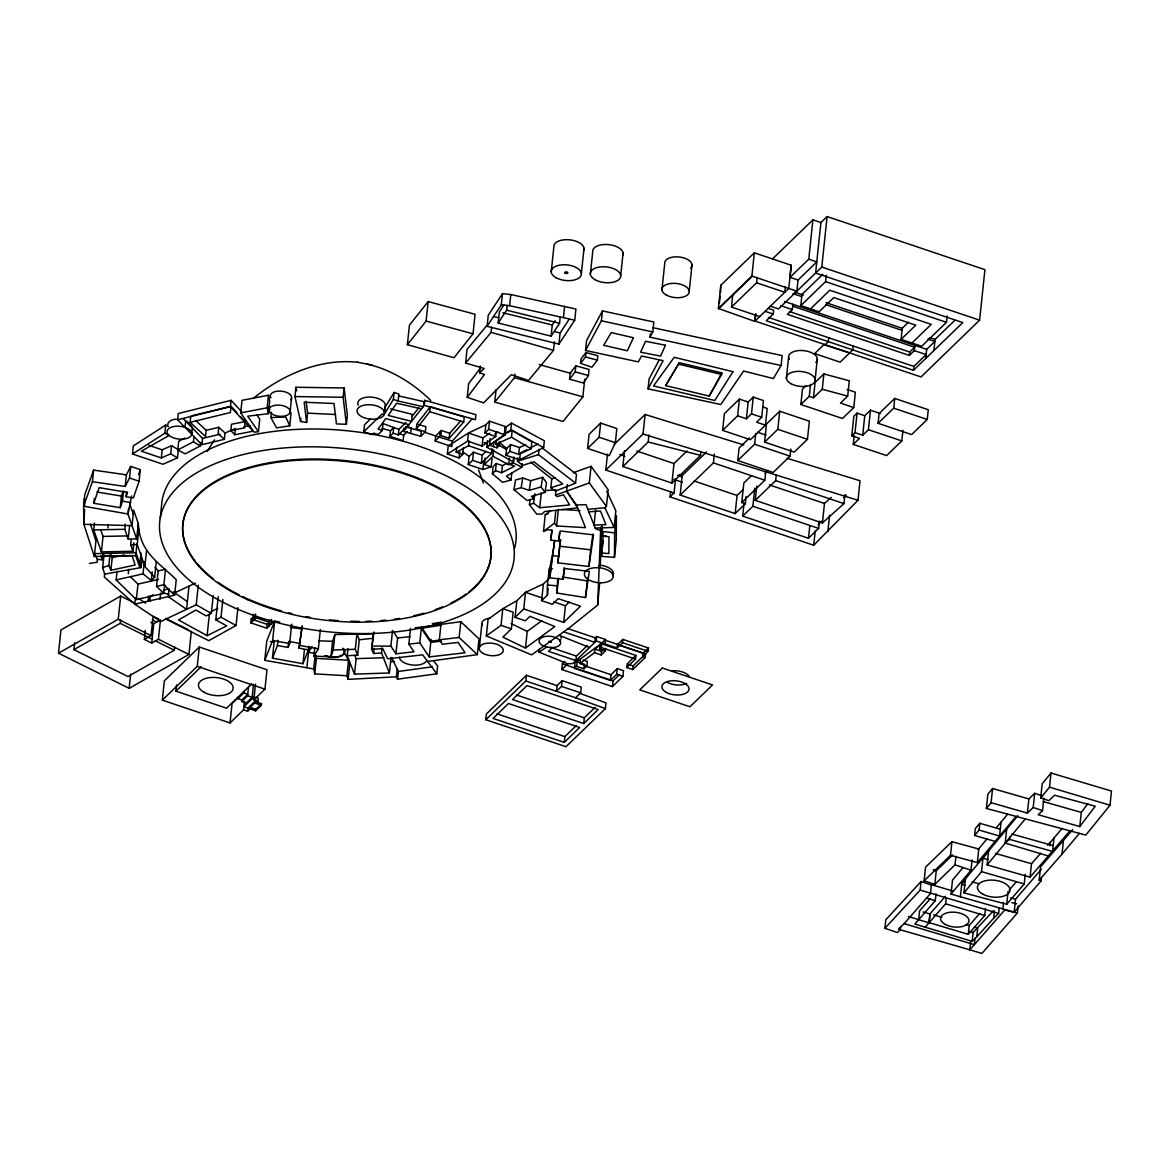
<?xml version="1.0" encoding="UTF-8"?>
<svg xmlns="http://www.w3.org/2000/svg" width="1170" height="1170" viewBox="0 0 1170 1170"><rect width="100%" height="100%" fill="white"/><g stroke="black" fill="none" stroke-linecap="round" stroke-linejoin="round"><path stroke-width="1.5" d="M599.625 582.982L597.68 605.08L569.79 627.427L531.619 654.864L486.31 635.939L488.065 619.296L502.793 608.707L513.162 612.202L511.407 628.846L502.866 637.123L525.476 648.048L554.829 626.564L529.937 616.312L525.286 620.802L515.078 617.365L523.765 608.97L563.691 622.411L580.495 606.148L558.207 598.66L552.386 604.29L541.622 600.663L547.443 595.033C546.2 576.459 552.737 558.982 554.58 540.745L549.827 577.804L563.004 579.34L564.598 568.518L589.329 571.384L585.468 597.563L556.935 593.044L557.695 579.135M614.455 557.373L614.63 532.862L616.429 515.678L616.268 540.189L614.455 557.373L601.424 556.335L603.252 535.802L606.221 536.035M344.506 651.909L344.565 651.12M597.68 605.08L600.736 527.114M600.225 566.602L601.672 526.544M191.353 631.23L188.926 654.454L129.168 688.34L58.5 653.167L60.942 629.943L120.685 596.056L133.19 602.272M174.681 646.82L174.315 650.257L127.983 676.538L73.915 649.628L74.646 642.74M140.97 552.957L139.537 566.646L135.691 555.648L94.317 556.496L83.889 524.35L83.596 506.186L92.415 481.718L93.629 470.106L126.404 474.844L130.733 466.421L140.298 469.638L139.084 481.236L133.38 497.937L126.067 496.723L126.579 491.751M123.493 491.224L122.455 501.169L120.232 507.692L93.819 503.275L94.346 498.303M133.892 542.646L132.985 551.26L101.395 551.904L93.717 529.922L94.448 523.048M94.317 556.496L95.94 541.008L90.456 524.101M213.203 595.545L211.331 613.416L196.238 604.788L160.626 621.562L134.784 604.173L104.32 577L104.627 574.134L141.16 567.552L135.998 552.781L94.609 553.629L97.388 559.392L97.095 562.258L89.476 563.428M101.395 551.904L103.018 536.416L100.664 529.659M97.388 559.392L102.287 559.816L102.843 554.404M104.627 574.134L102.682 567.552L104.013 554.946M107.962 527.933L108.298 524.657M102.287 559.816L101.044 555.955L132.108 555.589L135.12 565.022L110.901 570.258L108.868 565.505L110.009 554.697M110.901 570.258L112.232 557.637L110.872 554.478M120.232 507.692L121.446 496.08L123.113 491.195M92.415 481.718L125.175 486.457L126.404 474.844M164.648 584.781L163.741 593.38L136.349 599.566L116.137 579.925L117.044 571.326M125.175 486.457L129.519 478.018L130.733 466.421M84.591 509.345L83.889 524.35L132.02 525.637L133.643 510.149L138.279 523.443L136.656 538.917L128.203 539.092L124.78 529.293L125.322 524.131M148.853 445.317L162.191 449.806L171.566 445.668L178.337 449.733L177.474 457.85L162.981 464.256L132.488 454.004L133.351 445.872L165.73 425.061L168.568 426.567M128.481 509.052L127.969 514.025L136.656 538.917M58.5 653.167L118.243 619.266L120.685 596.056M93.629 470.106L84.825 494.574L83.596 506.186L127.969 514.025L131.625 495.948M128.203 539.092L129.651 525.33M73.915 649.628L120.247 623.332L120.612 619.895M132.985 551.26L130.704 544.693L131.245 539.531M128.261 573.783L128.744 569.22M135.691 555.648L136.948 543.772M116.137 579.925L142.989 573.856L151.31 580.495L154.63 577.293L144.875 566.529L137.197 544.562L138.82 529.074L138.279 523.443M135.427 597.987L134.784 604.173L174.623 595.179L176.246 579.691C160.349 564.042 141.98 553.644 138.82 529.074M136.349 599.566L137.972 584.093L130.396 576.722M141.16 567.552L142.111 558.543M129.168 688.34L130.674 674.052M142.989 573.856L144.261 561.819M144.875 566.529L146.499 551.055M132.488 454.004L164.868 433.192L169.123 435.459L141.336 451.196L161.343 457.938L162.191 449.806M164.868 433.192L165.73 425.061M148.663 596.013L148.18 600.576L149.424 599.362L149.745 596.32M160.451 619.91L158.418 639.259L151.705 643.076L144.378 639.42L145.314 630.396M151.31 580.495L152.202 571.896M160.246 517.974L162.118 500.175A178.147 92.02 6 0 1 358.649 432.11A178.147 92.02 6 0 1 514.668 547.969M154.63 577.293L156.254 561.805M144.378 639.42L151.076 635.617L153.109 616.268L158.974 619.179M163.741 593.38L156.546 586.389L158.184 570.901L155.025 567.377M161.343 457.938L170.703 453.799L171.566 445.668M151.705 643.076L153.738 623.712L159.193 620.626M195.931 420.791L206.198 430.311L218.79 427.269L225.02 433.046L224.362 439.32L201.898 444.688L177.621 419.796L178.279 413.536L231.119 400.33L241.868 411.986M159.983 599.289L160.626 593.19M200.684 442.479L200.319 445.945L185.138 453.843L177.796 449.938L178.703 441.266L184.962 438.019M174.623 595.179L163.888 584.737L165.511 569.249L158.184 570.901M184.977 427.342L185.635 421.083M206.198 430.311L205.54 436.571L190.14 422.297L190.798 416.023M244.428 701.327L243.536 709.839L230.022 722.928L162.337 700.143L164.37 680.794L199.295 647.01L266.979 669.781L264.946 689.145L253.846 699.879L257.897 701.24L258.219 698.154L255.513 697.232M191.675 434.216L192.436 427.021M177.796 449.938L193.445 441.807L193.986 436.6M251.696 683.894L226.556 708.201L175.924 691.163L176.582 684.962M201.898 444.688L202.556 438.414L183.178 418.567M189.013 586.111L186.571 609.336L168.202 596.627L169.021 588.89L163.741 590.075M196.238 604.788L198.3 585.132M218.79 427.269L218.132 433.529L224.362 439.32M162.337 700.143L197.262 666.359L199.295 647.01M230.841 430.516L244.501 427.884L245.173 421.609L231.499 424.242L230.841 430.516L234.746 434.757L253.159 431.203L230.461 406.604L231.119 400.33M211.331 613.416L206.052 615.888L195.814 610.038L178.513 619.983L207.119 635.646L209.371 614.206M234.746 434.757L235.404 428.483L225.02 433.046M207.119 635.646L226.731 625.862L215.792 619.866L218.234 596.641M240.698 412.878L242.014 400.33L268.471 395.255L269.729 401.134L268.413 413.668L247.689 416.213L258.438 431.657L254.124 432.183L240.698 412.878L267.155 407.789L268.471 395.255M215.792 619.866L221.013 617.263L222.885 599.406M165.979 619.032L208.786 640.663L236.047 625.497L237.934 607.639M258.438 431.657L259.755 419.109L256.83 414.897M230.022 722.928L232.055 703.565L238.197 697.627M237.89 698.636L243.784 692.933L247.733 694.263L241.839 699.952L237.89 698.636L238.051 697.086M289.721 410.407L291.037 413.332L289.721 425.792L276.544 427.913L270.884 417.588L271.455 412.249M241.678 701.503L247.572 695.799L252.15 697.349L246.256 703.053L241.678 701.503L241.839 699.952M250.789 622.849L251.199 618.974L253.363 616.897L269.319 622.264L267.155 624.356L266.745 628.217L250.789 622.849L257.268 616.575M243.784 692.933L243.945 691.382M252.954 620.758L253.627 614.308M246.095 704.603L246.256 703.053M255.118 618.667L255.601 614.031M247.572 695.799L248.537 686.512M243.536 709.839L247.587 711.214L247.923 708.113L256.04 700.26L255.703 703.36L261.378 705.261L261.539 703.711L255.879 701.81L250.131 707.353L255.806 709.269L261.539 703.711M247.587 711.214L249.97 708.903L250.307 705.803M251.989 698.899L253.524 684.274M253.846 699.879L255.499 684.143M249.97 708.903L255.645 710.804L255.806 709.269M290.058 412.483L291.52 398.473M433.529 660.582L437.609 666.066L436.805 673.803L397.537 679.2L396.381 676.816L348.148 679.36L346.876 675.748L314.745 673.876L313.706 668.962L264.756 660.333L266.789 640.97L274.672 621.109L279.776 622.03M268.91 626.125L269.583 619.676M271.074 624.034L271.557 619.398M294.957 396.557L295.922 387.27L344.112 387.972L347.358 415.043L346.393 424.33L336.448 423.891L334.006 403.518L304.185 402.217L306.613 422.443L300.573 421.478L294.957 396.557L343.132 397.273L346.393 424.33M264.756 660.333L272.639 640.458L274.672 621.109M308.821 646.352L308.456 649.876L302.971 663.697L272.434 658.169L274.277 640.575M300.573 421.478L300.895 418.377M272.434 658.169L277.451 645.518L278.007 640.239M306.613 422.443L307.593 413.156L306.174 401.354M277.451 645.518L288.098 647.449L288.654 642.169M288.098 647.449L289.648 643.544L291.681 624.195L290.657 626.798M299.052 648.165L302.138 626.169L299.052 648.165L308.456 649.876M302.971 663.697L304.449 649.628M306.862 667.763L308.895 648.399M373.245 633.804L334.869 634.535L333.245 650.023L330.949 656.779L313.896 656.165L314.788 647.566M313.706 668.962L315.33 653.489L308.485 652.275L312.01 646.483M343.132 397.273L344.112 387.972M314.745 673.876L316.383 658.388L315.681 655.112M313.896 656.165L318.342 648.823L320.375 629.475M330.949 656.779L332.572 641.306L334.869 634.535M405.946 422.531L398.897 429.346L383.014 423.54L382.283 430.516L378.071 434.567L373.859 433.163L372.367 434.596L363.782 431.715L364.513 424.739L370.597 418.86M391.029 657.481L389.391 672.969L354.495 674.125L347.212 655.624L347.929 648.75M346.876 675.748L348.499 660.26L344.404 652.714M348.148 679.36L349.771 663.873L348.499 660.26L316.383 658.388M357.654 655.273L355.3 649.291L356.923 633.804L359.292 639.8L357.654 655.273L347.212 655.624M354.495 674.125L356.119 658.651L354.802 655.288M384.389 411.182L385.339 405.346A13.821 7.137 6 0 0 369.779 397.054A13.821 7.137 6 0 0 358.283 405.127M384.345 412.688L384.974 406.765M363.782 431.715L382.078 414.004L384.023 414.663L393.369 399.423L394.1 392.447L398.868 394.056L398.136 401.017L423.204 406.707L424.798 400.33L475.897 414.663L475.371 419.694L424.271 405.361L403.504 431.438L420.717 436.264L425.397 431.73L425.924 426.699L418.348 424.461M389.932 436.264L390.517 430.692L393.705 427.606L393.12 433.178L389.932 436.264L403.123 440.71L403.709 435.138L407.467 431.496M373.274 633.496L371.621 649.291L373.654 653.503L381.537 653.035L389.391 672.969M436.805 673.803L422.692 654.864L387.665 658.798L382.751 648.633L371.621 649.291L373.961 632.034M373.654 653.503L374.21 648.341M407.379 344.682L409.427 325.172L428.161 301.567L475.078 314.291L473.016 333.801L454.018 357.727L407.379 344.682L426.114 321.077L428.161 301.567M393.12 433.178L398.312 434.918L398.897 429.346M403.504 431.438L403.869 428.074M381.537 653.035L382.093 647.873M410.641 433.441L411.226 427.854L406.955 426.655M410.48 628.348L408.827 644.143L413.975 651.792L395.943 653.811L390.868 646.162L392.535 630.367M425.397 431.73L416.301 429.054L416.827 424.023L430.311 406.692L464.256 416.988L463.729 422.019L449.163 438.326L440.812 435.518L435.138 440.988L451.839 446.604L452.307 441.075L472.358 418.626M395.943 653.811L397.595 638.016L393.383 631.639M420.717 436.264L421.332 431.13M424.271 405.361L424.798 400.33M396.381 676.816L397.2 669.064M397.537 679.2L398.341 671.463L391.643 657.598M416.301 429.054L429.77 411.723L430.311 406.692M435.138 440.988L435.679 435.957L441.339 430.487L449.69 433.295L460.614 421.068M439.744 436.556L440.271 431.525M440.812 435.518L441.339 430.487M432.3 623.61L441.192 622.206L439.35 639.771L442.362 644.246L458.113 642.432L465.09 652.772L429.258 656.926L419.781 642.871L421.434 627.076L460.79 621.694L479.013 638.835L477.36 654.63L427.606 661.459M463.437 447.891L462.75 454.399L459.079 457.953L447.364 454.018L448.212 445.887L468.453 433.002L485.842 424.754L489.513 421.2L505.147 426.465L504.285 434.582M449.163 438.326L449.69 433.295M429.258 656.926L431.101 639.361M462.75 454.399L456.168 452.19L456.68 447.306M554.419 341.772L553.512 350.342L528.504 380.469L511.319 374.692L483.663 402.875L467.21 397.347L484.497 374.502L479.641 372.879L484.204 368.462L465.587 363.08L467.02 349.377L486.749 325.626M459.079 457.953L459.751 451.445M467.21 397.347L468.643 383.643L480.534 367.936M447.364 454.018L467.591 441.134L468.453 433.002L482.947 437.887L489.777 433.134M456.168 452.19L468.556 445.741L469.068 440.871M492.029 458.698L491.181 466.83L482.917 469.492L468.249 464.548L469.097 456.432L473.47 452.205L482.216 455.145L486.018 451.474M479.641 372.879L480.358 366.02M468.249 464.548L472.607 460.336L473.47 452.205M487.086 326.342L488.256 315.198L502.456 293.714L510.807 294.533L575.903 309.041L574.733 320.2L558.924 344.112L487.086 326.342L501.286 304.858L502.456 293.714M477.36 654.63L459.123 637.474L460.79 621.694M465.587 363.08L491.122 332.339L491.663 327.19M467.591 441.134L482.098 446.019L482.947 437.887M472.607 460.336L481.367 463.276L482.216 455.145M496.255 431.628L495.744 436.498L484.994 432.885L485.842 424.754M482.917 469.492L483.766 461.36M560.24 316.909L559.582 323.286L551.099 336.126L498.171 323.037L499.356 311.893L504.065 304.756M491.181 466.83L484.365 464.534L485.053 458.04M514.069 457.075L513.557 461.96L486.764 447.115L487.451 440.622M484.994 432.885L488.665 429.332L489.513 421.2M499.766 442.011L499.4 445.419L496.943 447.803L489.528 445.302L490.245 438.487M584.722 379.109L582.865 396.849L563.062 421.419L494.778 402.114L496.08 389.712M481.367 463.276L491.502 453.463L492.014 448.593M498.171 323.037L506.654 310.196L507.166 305.428M493.462 446.633L493.989 441.514M484.365 464.534L492.906 456.285L493.579 449.792M574.733 320.2L509.637 305.692L510.807 294.533M511.787 472.87L511.027 479.992L502.588 482.332L492.365 473.718L493.111 466.596L496.255 463.539L502.413 465.616L507.268 463.144M499.4 445.419L495.919 444.249L496.285 440.841M496.943 447.803L497.294 444.395M492.365 473.718L495.51 470.662L496.255 463.539M479.247 648.867L481.865 623.859M486.764 447.115L505.279 434.918L505.996 428.103L505.001 427.781L511.495 423.057L544.357 440.754L543.64 447.569L519.641 459.839L505.923 455.232L506.639 448.417L510.603 444.585L519.422 447.554L525.622 444.761M495.51 470.662L501.667 472.738L502.413 465.616M494.778 402.114L514.449 377.705L514.815 374.166M489.528 445.302L510.778 429.873L511.495 423.057M505.923 455.232L509.886 451.401L510.603 444.585M495.919 444.249L511.48 437.214L512.197 430.399L531.809 441.953L531.092 448.768L518.705 454.369L509.886 451.401M492.906 456.285L508.789 464.782L509.462 458.274M485.799 719.726L486.398 713.992L526.412 675.295L557.037 685.605L562.126 680.677L581.241 687.112L580.642 692.83L575.552 697.759L525.813 681.028L485.799 719.726L566.002 746.709L605.402 708.61L606.001 702.877L579.472 693.24M501.667 472.738L514.595 466.157L510.866 464.899L513.133 462.881L513.688 457.543M530.712 462.106L551.757 478.881L550.836 487.7L562.77 483.941L533.973 461.814L522.756 465.353L517.447 461.258L517.813 457.733M518.705 454.369L519.422 447.554M486.31 635.939L501.038 625.35L502.793 608.707L516.833 600.722L525.505 592.327L543.363 584.02L549.183 578.389L549.256 568.401L552.415 568.649M519.641 459.839L520.357 453.039L526.763 449.763M511.027 479.992L506.449 476.131L521.878 467.137L522.244 463.583M551.216 272.025L553.849 246.958A15.181 7.839 6 0 1 569.995 239.865A15.181 7.839 6 0 1 583.757 250.336M515.078 617.365L516.833 600.722M567.318 484.453L566.616 491.122L577.629 507.853L544.591 511.524L541.959 514.069L536.694 514.127L529.454 504.723L529.981 499.707M542.266 447.993L576.503 474.303L575.582 483.122L538.492 454.633L539.048 449.339M555.984 490.128L555.457 495.144L557.066 496.621L563.516 494.764L569.6 504.957L539.736 507.736L533.608 503.29L534.485 494.939M551.099 336.126L552.269 324.982L555.092 320.697M523.765 608.97L525.505 592.327L542.149 597.928M539.736 507.736L541.315 492.687M525.476 648.048L527.231 631.405L541.9 620.67M558.924 344.112L560.094 332.967L568.986 319.512M563.457 317.406L564.627 306.262M525.813 681.028L526.412 675.295M592.985 534.017L590.66 549.827L559.655 546.215L557.9 562.858L588.905 566.47L593.556 534.865L560.152 530.975L558.675 541.023L550.734 540.101L552.181 530.244L547.677 529.717L543.494 531.429L545.235 514.785L550.734 510.632M541.622 600.663L543.363 584.02M605.066 643.953L605.534 639.463L596.7 636.495L596.232 640.984L572.92 663.536L567.728 663.785L539.019 652.129L539.341 649.131M550.734 540.101L551.787 530.112M555.457 495.144L566.616 491.122L576.503 504.972L585.468 527.655L556.613 525.959L554.478 523.136L555.779 510.72M569.541 379.182L570.17 373.142L575.859 365.83L589.051 369.471L588.408 375.511L583.494 383.029L569.541 379.182L575.216 371.87L575.859 365.83M547.443 595.033L548.13 588.378M581.388 273.385L584.02 248.318M549.827 577.804L551.567 561.161M556.613 525.959L558.353 509.316M558.675 541.023L559.553 532.701M557.9 562.858L560.606 539.721L559.889 544.591M580.539 363.343L580.993 358.941L585.965 352.521L597.811 355.782L597.343 360.199L591.932 367.19L580.539 363.343L585.512 356.938L585.965 352.521M556.935 593.044L558.514 578.068M590.353 274.072L592.707 251.784A15.268 7.883 6 0 1 608.941 244.647A15.268 7.883 6 0 1 622.791 255.192M781.107 365.508L773.355 378.539L743.579 371.036L720.822 404.542L648.048 388.82L663.112 360.652L641.511 355.987L638.352 361.896L585.526 350.473L586.565 340.572L602.433 310.913L653.854 322.013L652.802 331.929L650.008 337.179L781.107 365.508L782.145 355.592L652.816 327.658M563.004 579.34L564.232 567.699M557.037 685.605L556.437 691.324L561.527 686.41L562.126 680.677M563.691 622.411L565.432 605.767L569.322 602.009M574.499 668.333L576.605 666.3L583.932 668.772L584.4 664.282L577.073 661.81L578.375 659.441L575.099 662.6L574.499 668.333L610.389 680.413L610.989 674.68L617.292 668.582L623.537 670.688L622.937 676.406L612.422 686.571L561.79 669.533L562.39 663.799L564.774 661.503M587.603 448.417L589.095 434.26L600.649 423.087L616.853 428.542L615.361 442.699L609.234 455.7L587.603 448.417L599.157 437.244L600.649 423.087M585.526 350.473L601.38 320.814L602.433 310.913M587.808 509.301L604.948 507.809L606.411 506.405L589.314 482.961L591.069 466.318L573.241 472.724M564.247 742.38L579.647 727.477L508.467 703.521L493.067 718.424L564.247 742.38L564.847 736.647L576.4 725.473M587.501 645.387L576.444 656.092L575.962 660.582L548.481 651.324L552.313 647.61A10.896 5.631 6 0 0 559.889 640.487A10.896 5.631 6 0 0 544.006 636.729A10.896 5.631 6 0 0 541.944 645.153L546.712 647.083L552.313 647.61M576.605 666.3L577.205 660.582M585.468 597.563L587.735 577.424M588.905 566.47L590.66 549.827M595.632 510.105L594.053 525.081L605.899 524.686L600.502 511.027L588.803 511.802M583.172 660.026L587.34 661.43L586.872 665.92L579.91 663.566L580.378 659.076M620.714 275.447L623.069 253.159M675.573 478.53L674.052 493.009L605.797 470.047L607.479 454.092M601.438 552.986L608.868 553.571L608.985 536.708L602.652 536.211L601.629 531.399L602.17 526.251M599.04 567.772L599.318 565.052A14.45 7.459 6 0 1 612.875 575.669M602.652 536.211L603.003 532.774M583.713 723.543L598.177 709.547L526.997 685.591L512.533 699.587L583.713 723.543L584.313 717.81L595.164 707.323M606.411 506.405L608.166 489.762L591.069 466.318M601.424 556.335L601.965 551.187M602.331 547.75L603.047 540.876M596.7 636.495L595.296 637.84L594.828 642.33L563.647 631.844M579.91 663.566L594.462 652.699L594.93 648.209M605.65 648.414L605.387 650.842L599.566 648.882L600.034 644.392M599.566 648.882L601.336 647.551L601.819 643.061L605.534 639.463M595.237 528.079L614.104 527.436L615.859 510.793L606.703 491.166M594.462 652.699L601.146 654.951L601.526 651.31L603.661 649.262M700.962 451.81L700.581 455.349L671.931 483.064L622.835 466.537L624.517 450.582M612.422 686.571L613.036 680.852L619.603 674.49M596.232 640.984L617.043 647.99L617.438 644.348M650.008 337.179L650.344 333.874M610.389 680.413L616.692 674.315L617.292 668.582M605.797 470.047L643.047 434.011L645.109 414.502L743.901 444.966M648.048 388.82L649.101 378.919L659.134 360.141M617.043 647.99L622.498 642.71L622.849 639.39L648.458 648.004L648.107 651.324L633.145 665.92L632.751 669.547L626.769 667.529L627.149 663.902L635.91 655.419L601.716 643.909M661.942 289.897L664.721 263.425A13.733 7.093 6 0 1 681.101 257.268A13.733 7.093 6 0 1 690.607 268.164M622.835 466.537L648.18 442.026L648.926 434.933M626.769 667.529L635.529 659.061L635.91 655.419M665.642 385.617L679.302 362.685L721.802 372.894L721.627 374.473L709.225 396.074L665.642 385.617L679.302 362.685M643.032 652.962L642.652 656.604L645.24 657.481L645.621 653.84L605.446 640.312M689.232 291.125L692.011 264.654M787.234 458.318L860.038 480.768L857.99 500.263L813.706 545.235L670.044 496.884L670.615 491.444M671.931 483.064L673.993 463.554L687.009 450.962M746.094 496.49L745.334 503.729L735.155 513.586L680.15 495.071L682.198 475.561L706.49 452.059M709.225 396.074L721.802 372.894M791.198 265.224L788.755 288.449L754.738 321.355L718.365 308.485L720.793 285.261L754.343 252.822L791.286 265.254L790.013 277.334L798.028 280.039L816.777 261.89L808.762 259.199L790.013 277.334M719.404 303.293L720.164 296.142M720.53 292.573L720.793 285.261M680.15 495.071L713.393 462.896L714.329 454.033M759.696 316.558L731.499 307.081L732.815 294.577M765.429 425.163L750.409 439.701L722.607 430.355L724.376 413.639L739.396 399.102L748.156 402.041L753.246 397.113L763.454 400.549L761.699 417.266L756.61 422.195L765.429 425.163L767.184 408.447L762.781 406.97M718.365 308.485L751.9 276.047L754.343 252.822M722.607 430.355L737.641 415.818L739.396 399.102M790.788 449.002L790.028 456.168L773.18 472.461L737.773 460.541L739.089 448.008L749.458 437.975M731.499 307.081L756.595 282.804L757.151 277.451M754.738 321.355L755.484 314.218M755.776 313.94L755.016 321.077L921.024 376.945L979.612 320.17L984.921 269.67L827.102 216.567L820.916 222.549L815.607 273.049L962.822 322.584L913.477 370.305L766.277 320.755L773.224 314.043L773.633 310.182L768.763 308.544M735.155 513.586L737.056 495.466L743.418 489.309M737.641 415.818L746.401 418.758L748.156 402.041M745.334 503.729L741.78 502.53L743.827 483.02L751.52 475.59M746.401 418.758L751.491 413.844L753.246 397.113M819.409 521.162L818.649 528.401L808.47 538.259L742.687 516.116L744.018 503.436M737.773 460.541L754.621 444.249L755.761 433.5M742.687 516.116L752.866 506.259L754.782 488.153M844.886 494.734L843.95 503.597L822.422 522.961L755.25 500.35L756.741 486.164M764.595 442.114L766.496 423.993L779.703 411.226L809.362 421.2L807.461 439.306L794.24 452.088L764.595 442.114L777.801 429.332L779.703 411.226M741.78 502.53L764.844 480.212L765.78 471.349M785.348 286.928L784.792 292.295L756.595 282.804M914.896 345.369L914.34 350.62L909.368 355.431L787.351 314.379L792.324 309.567L792.88 304.302M755.25 500.35L775.666 480.621L776.222 475.298M786.401 378.29L788.595 357.391M798.028 280.039L796.858 291.184L751.9 276.047M947.13 315.944L946.457 322.32L921.682 346.276L901.105 339.358L915.774 325.172L833.786 297.575L819.117 311.761L800.806 305.604L801.976 294.445L822.846 274.277M808.762 259.199L812.901 219.843L820.916 222.549M847.065 389.434L855.372 392.228L853.764 407.555L842.444 418.494L800.836 404.498L802.444 389.171L806.071 385.661M770.416 306.204L778.518 308.924L821.793 267.067L827.102 216.567M800.836 404.498L809.289 396.323L810.547 384.403M815.124 379.592L817.333 358.693M809.289 396.323L813.501 397.741L815.11 382.414L823.885 373.932L849.288 380.791L847.68 396.118L840.469 403.08L853.764 407.555M800.806 305.604L825.581 281.648L826.254 275.272M813.501 397.741L822.261 389.259L823.885 373.932M828.74 337.779L828.331 341.64L824.894 344.974L849.654 352.93M808.47 538.259L809.801 525.579M813.706 545.235L815.241 530.741M822.422 522.961L824.47 503.451L831.197 497.396M827.892 531.516L829.603 515.209M853.208 346.013L852.798 349.874L840.119 362.159L814.671 353.589L824.206 344.375M902.933 430.267L901.821 440.914L886.626 455.598L853.252 444.381L859.482 438.355L851.789 435.766L853.837 416.257L857.069 413.142L864.762 415.73L870.465 410.217L880.483 413.566M853.252 444.381L854.188 435.503M851.789 435.766L855.021 432.637L857.069 413.142M855.021 432.637L862.714 435.225L864.762 415.73M862.714 435.225L868.418 429.726L870.465 410.217M878.085 423.291L879.109 413.536L894.728 398.429L928.263 409.719L927.24 419.474L911.62 434.582L878.085 423.291L893.705 408.184L894.728 398.429M901.105 339.358L902.275 328.2L908.388 322.291M909.368 355.431L909.719 352.024L914.691 347.227L792.69 306.16M913.477 370.305L913.887 366.429L926.128 354.598L914.34 350.62M925.719 358.459L926.684 349.333L934.874 341.406L927.942 339.081M933.909 350.547L935.093 339.388L954.793 320.331M900.637 926.538L900.286 929.784L897.448 932.534L884.9 928.307L885.792 919.781L921.039 881.536L931.408 885.032M884.9 928.307L920.146 890.063L921.039 881.536M924.139 880.791L925.558 867.16L951.912 841.683L978.793 848.996L977.359 862.612L950.479 855.314L924.139 880.791L934.83 884.388L955.027 864.849L955.919 856.338M936.044 893.661L935.298 900.71L914.852 924.066L925.163 927.167L928.98 922.823L929.901 913.989L945.375 896.322M985.491 908.461L984.745 915.51L968.263 934.333L929.141 922.633L930.062 913.799M934.83 884.388L936.263 870.758L952.672 854.89M950.479 855.314L951.912 841.683M929.141 922.633L945.623 903.81L946.179 898.516M1041.446 877.646L1041.11 880.878L1014.171 912.147L951.034 894.07L952.497 880.132L962.925 867.657M960.351 897.2L961.813 883.277L1017.841 815.709M1025.242 874.253L1024.233 883.95L1006.712 904.278L963.948 892.871L965.411 878.933M951.034 894.07L970.998 870.217L972.065 860.008M995.1 841.406L974.581 835.453L975.297 828.638L979.787 823.27L1000.306 829.223M974.581 835.453L979.071 830.086L979.787 823.27M968.263 934.333L969.199 925.514L979.787 913.419M970.661 941.689L969.813 949.821L981.879 953.433L1017.388 912.995L1018.119 905.946M925.163 927.167L972.153 941.338L973.089 932.505L993.418 910.713M1043.815 798.218L1042.514 810.605L1038.229 814.744L1079.778 826.546L1095.252 806.247L1054.536 795.205L1048.89 800.675L1040.7 797.911L1042.192 783.754L1051.011 773.019L1111.5 791.052L1110.008 805.209L1085.804 835.087L986.369 808.441L987.846 794.284L992.599 788.521L1028.869 798.934L1034.675 793.304L1042.441 795.922M963.948 892.871L981.542 871.65L983.005 857.712M975.005 938.179L974.317 944.673L904.161 923.642L898.384 929.229L969.813 949.821L1004.737 910.026L1017.388 912.995M972.153 941.338L976.76 936.877L977.696 928.059L974.288 927.035M986.369 808.441L991.107 802.693L992.599 788.521M1069.921 830.832L1030.068 877.164L987.129 864.908L988.591 850.985M1001.067 822.101L999.589 836.038L979.071 830.086M976.76 936.877L993.696 918.201L994.442 911.137M1048.539 856.06L1005.22 843.102L1006.683 829.164M993.696 918.201L998.639 913.434L999.195 908.139M1005.22 843.102L1009.461 839.358L1009.769 836.462M1002.822 908.797L1003.494 902.406M1006.712 904.278L1008.057 891.511M1014.171 912.147L1015.531 899.218L1041.3 869.31M991.107 802.693L1027.377 813.106L1028.869 798.934M1027.377 813.106L1033.198 807.476L1034.675 793.304M1030.068 877.164L1031.487 863.694L995.407 853.413M1041.11 880.878L1039.165 880.22L1040.569 866.838L1072.715 829.662M1040.7 797.911L1049.519 787.176L1051.011 773.019M1049.636 845.705L1049.943 842.663M1062.082 828.418L1053.994 838.042L1052.591 851.424L1009.461 839.358M1039.165 880.22L1062.024 854.1L1063.428 840.718M1079.778 826.546L1081.27 812.389L1087.91 803.673M344.58 651.061L344.36 653.021A12.694 6.552 6 0 1 326.313 656.209L324.894 655.595M534.149 498.537L527.085 500.555L513.966 489.718L515.487 480.051L522.697 477.989L530.741 480.695L542.646 477.301L546.507 482.8L545.001 492.468L531.458 496.314L534.149 498.537L534.909 493.711M513.966 489.718L521.191 487.656L522.697 477.989M521.191 487.656L529.22 490.362L530.741 480.695M545.001 492.468L541.125 486.969L542.646 477.301M93.819 503.275L99.157 487.671L127.53 492.409L126.067 496.723M138.587 474.64L140.298 469.638M344.419 650.798L344.492 651.734M384.754 407.701L394.1 392.447M207.236 451.445L214.461 439.832M412.074 416.315L418.699 408.008M988.533 851.438L982.961 858.18L988.08 859.657M965.279 880.089L961.681 884.432L965.089 885.354M987.129 864.908L1025.3 818.883M978.003 849.654L987.29 838.568M996.562 827.482L1007.633 814.247M977.359 862.612L1016.043 816.397M1062.024 854.1L1079.427 833.376M1009.242 889.99L1016.247 881.858M904.161 923.642L930.516 893.544L931.452 884.725L952.409 890.838M930.282 898.677L919.576 910.904L918.655 919.722L928.98 922.823M1031.487 863.767L1040.715 853.222M1047.633 845.31L1053.994 838.042M843.731 497.689L846.246 495.085M398.312 434.918L408.871 424.695L385.808 418.567L378.056 429.097L382.283 430.516M175.924 691.163L201.094 666.812M266.745 628.217L273.239 621.943M254.168 696.779L243.872 706.753L247.923 708.113M255.703 703.36L257.897 701.24M255.645 710.804L261.378 705.261M718.848 308.646L752.383 276.208M772.653 258.775L812.901 219.843M614.265 444.322L645.109 414.502M810.532 308.865L829.808 290.233L931.232 324.368L911.971 343M670.044 496.884L674.052 493.009M561.79 669.533L567.728 663.785M764.961 473.44L767.505 470.983M583.932 668.772L586.872 665.92M601.146 654.951L605.387 650.842M622.849 639.39L617.394 644.655L643.003 653.269L648.458 648.004M632.751 669.547L645.24 657.481M818.196 524.628L822.057 520.884M253.071 398.546C282.043 374.97 319.834 358.137 357.83 362.29M543.494 531.429L554.478 523.136M601.819 643.061L578.243 660.67L575.011 659.587M599.947 645.24L594.843 649.058L601.526 651.31M494.808 433.968L497.762 431.818M482.098 446.019L495.744 436.498M539.019 652.129L546.712 647.083M508.789 464.782L513.557 461.96M529.952 448.125L537.951 444.03M211.185 611.617L217.737 608.356M173.175 593.57L195.448 583.084M504.416 433.909L512.197 430.399M545.235 514.785L548.028 513.645M575.582 483.122L555.326 491.137L550.836 487.7M566.616 491.122L589.314 482.961M529.454 504.723L533.608 503.29M102.682 567.552L108.868 565.505M517.447 461.258L538.492 454.633M551.757 478.881L555.18 477.799M529.22 490.362L541.125 486.969M177.621 419.796L230.461 406.604M192.553 415.599L229.276 406.721M190.14 422.297L230.373 412.557L231.031 406.297L236.925 412.674M202.556 438.414L219.843 434.289M137.972 584.093L158.52 579.442M156.546 586.389L163.888 584.737M112.232 557.637L124.342 555.019M243.769 426.874L250.468 425.587M440.871 625.219L421.302 628.319L430.779 642.374L441.529 641.131M398.341 671.463L432.256 666.798M415.174 627.807L421.434 627.076L430.911 641.131L439.876 640.092M439.35 639.771L459.123 637.474M408.827 644.143L419.781 642.871M397.595 638.016L410.231 636.612M359.292 639.8L373.508 638.22M545.015 490.683L555.545 489.703M390.868 661.708L394.436 661.518M270.884 417.588L285.772 417.017L289.721 425.792M576.503 504.972L585.98 504.65L595.53 528.811L600.385 530.449M333.245 650.023L355.3 649.291M356.119 658.651L384.038 657.716M93.717 529.922L124.78 529.293M103.018 536.416L127.603 535.918M130.704 544.693L137.197 544.562M372.484 646.059L390.868 646.162M318.927 640.809L332.572 641.306M307.593 413.156L335.673 414.516M561.966 509.535L579.998 510.588M547.501 585.044L556.993 585.79M501.286 304.858L509.637 305.692M601.629 531.399L614.63 532.862M553.074 555.691L558.851 556.35M290.379 627.5L301.085 628.816M562.258 576.971L587.223 580.92M96.803 491.97L121.446 496.08M122.455 501.169L130.923 502.588M270.299 641.599L273.795 642.213M288.829 641.409L299.608 643.368M272.639 640.458L289.648 643.544M300.09 645.518L318.342 648.823M366.897 364.075C391.116 369.486 413.127 383.263 430.765 400.491M357.142 362.159L372.148 365.098M601.38 320.814L652.802 331.929M398.663 395.913L423.73 401.603M421.478 408.871L396.615 403.226L388.235 415.438L411.547 421.346L412.279 414.385L390.634 408.886M1011.977 902.699L1016.73 903.81M679.126 364.265L721.627 374.473M506.654 310.196L559.582 323.286M502.881 312.77L552.269 324.982M493.506 316.5L498.771 317.801M554.843 331.666L560.094 332.967M648.18 442.026L700.581 455.349M382.151 428.483L390.517 430.692M972.124 881.917L978.968 883.745M822.261 389.259L847.68 396.118M426.114 321.077L473.016 333.801M585.512 356.938L597.343 360.199M575.216 371.87L588.408 375.511M539.297 364.587L570.872 373.42M514.449 377.705L582.865 396.849M405.464 426.801L421.244 431.233M1011.801 834.034L1053.205 845.618M1043.172 801.567L1081.27 812.389M491.122 332.339L553.512 350.342M981.542 871.65L1024.233 883.95M998.639 913.434L920.146 890.063M1010.675 897.785L1015.531 899.218M1049.519 787.176L1110.008 805.209M926.538 898.092L935.298 900.71M945.623 903.81L984.745 915.51M923.028 911.927L929.901 913.989M933.47 914.823L941.982 917.368M965.791 924.49L969.199 925.514M908.432 916.549L918.699 919.62M969.608 931.466L973.089 932.505M429.77 411.723L463.729 422.019M643.047 434.011L857.99 500.263M868.418 429.726L901.821 440.914M821.793 267.067L979.612 320.17M825.581 281.648L946.457 322.32M794.81 292.178L803.468 295.103M825.976 302.679L902.187 328.317M929.887 337.647L935.093 339.388M792.865 293.611L801.523 296.522M825.771 304.683L901.968 330.335M784.5 301.48L926.684 349.333M780.595 305.619L792.324 309.567M789.428 311.542L909.719 352.024M765.121 311.322L773.224 314.043M768.412 317.465L913.887 366.429M893.705 408.184L927.24 419.474M751.491 413.844L761.699 417.266M777.801 429.332L807.461 439.306M757.633 432.271L766.057 435.108M754.621 444.249L790.028 456.168M775.666 480.621L843.95 503.597M713.393 462.896L764.844 480.212M769.363 484.906L824.47 503.451M599.157 437.244L615.361 442.699M636.743 451.02L673.993 463.554M619.793 454.56L624.912 456.285M679.141 474.537L682.198 475.561M677.474 475.415L682.052 476.95M694.088 481.002L737.056 495.466M673.686 479.349L682.329 482.259M752.866 506.259L818.649 528.401M488.665 429.332L505.279 434.918M393.369 399.423L398.136 401.017M484.161 442.582L487.437 443.679M468.556 445.741L491.502 453.463M424.52 432.213L435.679 435.957M437.346 436.527L452.307 441.075M398.765 433.47L403.709 435.138M553.79 601.848L565.432 605.767M622.498 642.71L648.107 651.324M129.519 478.018L139.084 481.236M567.582 628.509L595.296 637.84M601.336 647.551L635.529 659.061M628.641 664.399L633.145 665.92M501.038 625.35L511.407 628.846M1033.198 807.476L1042.514 810.605M550.66 647.419L576.444 656.092M616.692 674.315L622.937 676.406M585.351 666.052L610.989 674.68M562.39 663.799L613.036 680.852M561.527 686.41L580.642 692.83M516.526 694.995L584.313 717.81M251.199 618.974L267.155 624.356M955.027 864.849L970.998 870.217M497.06 713.832L564.847 736.647M933.207 869.734L936.263 870.758M197.262 666.359L264.946 689.145M575.552 697.759L605.402 708.61M558.953 635.208L589.49 647.507M511.071 623.595L527.231 631.405M513.133 462.881L521.878 467.137M165.672 618.433L188.151 629.621M152.29 619.851L156.678 622.045M150.798 622.264L153.738 623.712M118.243 619.266L151.076 635.617M158.418 639.259L188.926 654.454M120.247 623.332L152.115 639.2M155.288 640.78L174.315 650.257M510.778 429.873L543.64 447.569M221.013 617.263L236.047 625.497M498.654 445.097L506.537 449.47M511.48 437.214L531.092 448.768M170.703 453.799L177.474 457.85M193.445 441.807L200.319 445.945M138.47 598.367L145.65 603.193M173.262 591.815L187.375 601.599M462.545 451.708L469.097 456.432M498.932 442.055L506.639 448.417M343.278 648.575L344.155 650.14M186.849 421.288L191.324 425.865M240.45 416.505L245.173 421.609M342.839 648.297L343.951 649.584M268.12 406.984L269.919 409.69M604.948 507.809L614.104 527.436M478.574 469.916L483.342 483.034M399.306 657.233L399.994 659.134A13.952 7.21 6 0 0 414.019 665.145A13.952 7.21 6 0 0 426.801 660.348M343.951 649.35L344.594 651.324M129.768 504.08L133.234 514.025M295.922 387.27L296.727 390.839M267.155 407.789L268.413 413.668M84.415 498.435L84.532 505.703M482.464 625.511A12.095 6.245 6 0 1 490.069 618.169M167.851 424.929A12.431 6.42 6 0 1 176.29 419.079M290.686 399.789A10.72 5.543 6 0 0 285.495 392.009A10.72 5.543 6 0 0 271.308 393.617L270.475 394.948A10.72 5.543 6 0 0 270.972 397.858M560.752 639.654A10.896 5.631 6 0 1 559.582 640.911M559.977 635.295A10.896 5.631 6 0 1 561.234 638.235M686.688 683.338A13.63 7.049 6 0 1 667.514 682.476M672.209 670.834A13.63 7.049 6 0 1 689.393 676.626M789.311 359.38A14.45 7.459 6 0 1 803.966 350.649A14.45 7.459 6 0 1 815.841 362.378M195.492 561.454A154.893 80.013 6 0 1 347.022 460.819A154.893 80.013 6 0 1 468.994 591.844M465.923 594.141A154.893 80.013 6 0 1 450.772 603.135M442.392 606.908A154.893 80.013 6 0 1 435.298 609.628M424.037 613.182A154.893 80.013 6 0 1 413.727 615.756M399.526 618.418A154.893 80.013 6 0 1 394.48 619.149M385.851 620.129A154.893 80.013 6 0 1 380.572 620.597M371.65 621.124A154.893 80.013 6 0 1 366.283 621.314M359.263 621.402A154.893 80.013 6 0 1 350.547 621.255M338.218 620.626A154.893 80.013 6 0 1 329.413 619.851M309.757 617.19A154.893 80.013 6 0 1 306.145 616.546M291.842 613.563A154.893 80.013 6 0 1 288.361 612.714M281.414 610.886A154.893 80.013 6 0 1 247.601 598.835M245.89 598.06A154.893 80.013 6 0 1 242.512 596.481M239.177 594.843A154.893 80.013 6 0 1 218.073 582.309M213.423 578.872A154.893 80.013 6 0 1 196.662 562.902M150.389 601.292A13.294 6.874 6 0 1 153.021 594.74M162.133 593.117A13.294 6.874 6 0 1 168.86 594.345M344.346 652.743A12.548 6.479 6 0 1 326.532 655.887M191.807 433.251L191.587 434.904A12.431 6.42 6 0 1 172.092 437.302A12.431 6.42 6 0 1 173.54 426.567A12.431 6.42 6 0 1 191.807 433.251M548.847 641.467L551.392 641.935L548.847 641.467M384.535 413.01L384.067 414.823A13.821 7.137 6 0 1 377.661 418.684L374.341 419.153A13.821 7.137 6 0 1 357.216 412.162A13.821 7.137 6 0 1 369.559 404.718A13.821 7.137 6 0 1 384.535 413.01M665.423 345.223L660.611 356.119L640.59 352.185L645.577 341.304L665.423 345.223M633.365 337.706L627.369 350.781L603.676 345.311L611.223 332.602L633.365 337.706M269.831 407.628L269.012 408.959A10.72 5.543 6 0 0 282.321 416.301A10.72 5.543 6 0 0 287.703 407.76A10.72 5.543 6 0 0 269.831 407.628M732.961 371.694L714.768 400.491L653.503 385.954L674.198 357.303L732.961 371.694M586.448 570.419L584.941 572.101A14.45 7.459 6 0 0 586.17 577.892L588.408 579.633A14.45 7.459 6 0 0 609.614 580.993A14.45 7.459 6 0 0 607.245 569.834A14.45 7.459 6 0 0 586.448 570.419M662.352 668.041L639.771 689.876L689.964 706.768L712.545 684.933L662.352 668.041M483.283 653.489A12.095 6.245 6 0 0 503.056 651.558A12.095 6.245 6 0 0 487.437 643.164A12.095 6.245 6 0 0 483.283 653.489M982.902 894.187A16.365 8.453 6 0 0 1009.666 891.584A16.365 8.453 6 0 0 988.533 880.22A16.365 8.453 6 0 0 982.902 894.187M945.331 924.461A14.274 7.371 6 0 0 968.687 922.194A14.274 7.371 6 0 0 950.245 912.278A14.274 7.371 6 0 0 945.331 924.461M666.461 692.464A13.63 7.049 6 0 0 688.779 690.285A13.63 7.049 6 0 0 671.156 680.823A13.63 7.049 6 0 0 666.461 692.464M565.285 273.239A1.55 0.804 6 0 0 567.816 272.99A1.55 0.804 6 0 0 565.812 271.908A1.55 0.804 6 0 0 565.285 273.239M556.276 277.831A15.181 7.839 6 0 0 581.11 275.418A15.181 7.839 6 0 0 561.498 264.873A15.181 7.839 6 0 0 556.276 277.831M595.457 279.923A15.268 7.883 6 0 0 620.436 277.48A15.268 7.883 6 0 0 600.707 266.877A15.268 7.883 6 0 0 595.457 279.923M666.52 295.147A13.733 7.093 6 0 0 688.984 292.968A13.733 7.093 6 0 0 671.244 283.433A13.733 7.093 6 0 0 666.52 295.147M791.227 383.818A14.45 7.459 6 0 0 814.861 381.522A14.45 7.459 6 0 0 796.2 371.49A14.45 7.459 6 0 0 791.227 383.818M234.19 607.639A178.147 92.02 6 0 0 513.542 562.419A178.147 92.02 6 0 0 262.957 450.538A178.147 92.02 6 0 0 234.19 607.639M247.513 599.61A154.893 80.013 6 0 0 490.405 560.284A154.893 80.013 6 0 0 272.522 463.013A154.893 80.013 6 0 0 247.513 599.61M204.326 692.435A17.418 8.994 6 0 0 232.815 689.656A17.418 8.994 6 0 0 210.322 677.562A17.418 8.994 6 0 0 204.326 692.435"/></g></svg>
